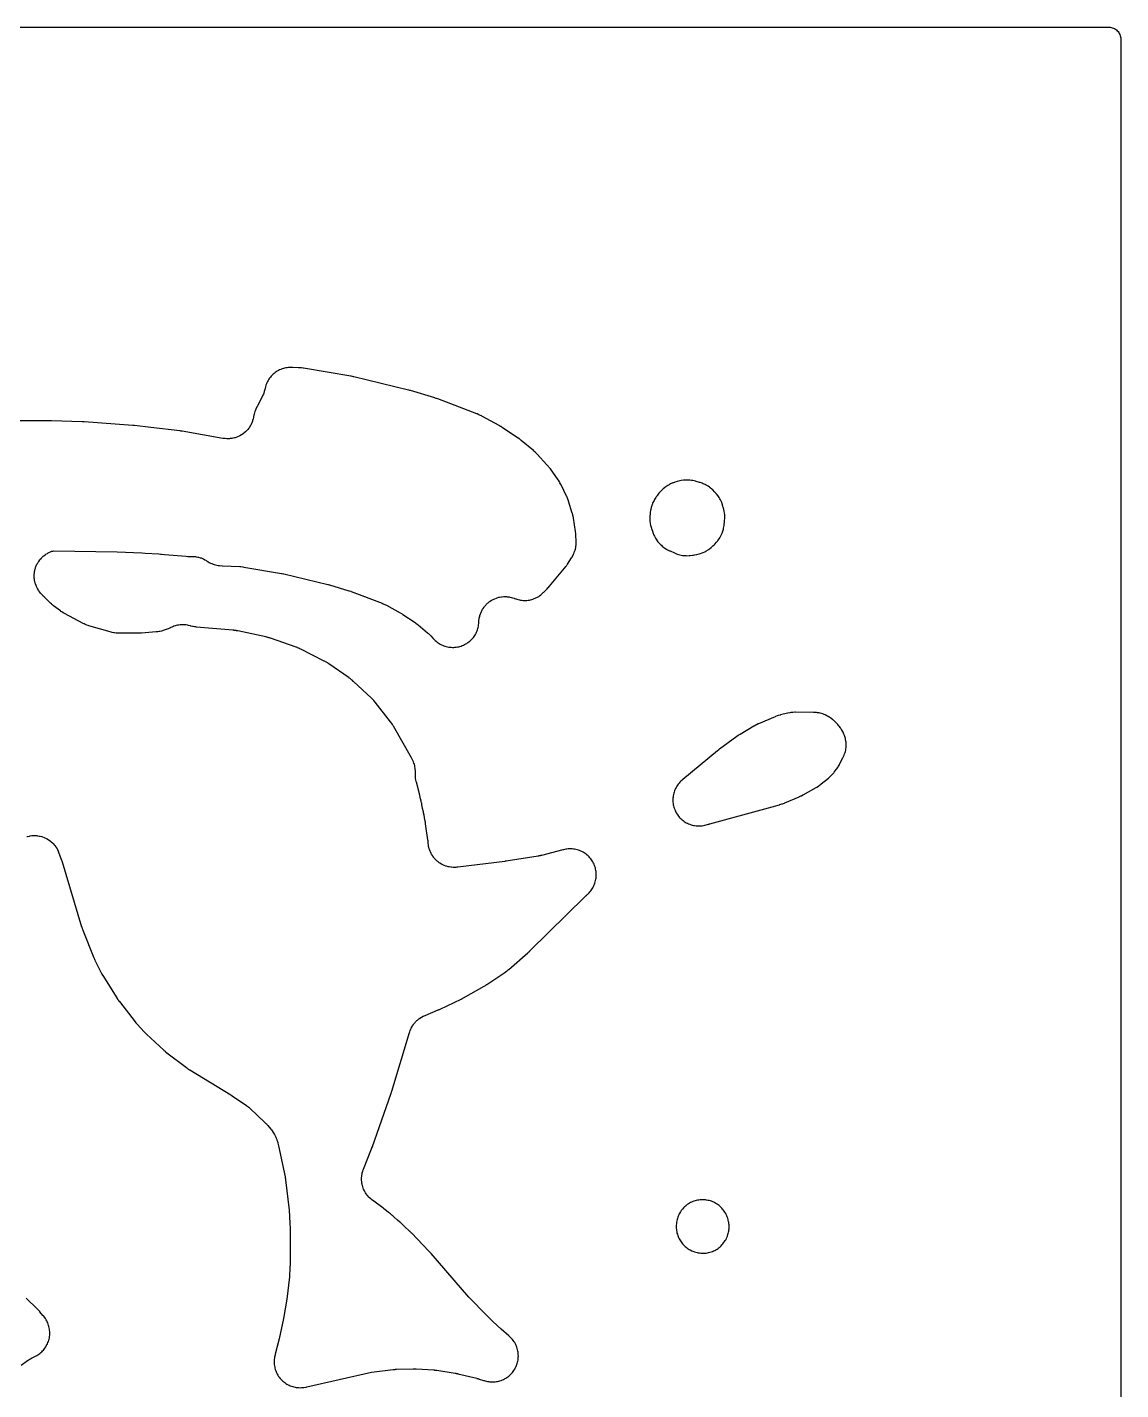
# Model space of a CAD drawing. Header units: millimetres. Extents: x 0 to 300, y 0 to 300.
# Drawn here: x 153 to 300.1, y 116.8 to 300.1 of the extents above; entities that cross this region are included whole.
import ezdxf

# ---------------------------------------------------------------- set-up
doc = ezdxf.new("R2010")
doc.units = ezdxf.units.MM
doc.layers.add('CUT', color=7, linetype='CONTINUOUS')

msp = doc.modelspace()

# ---------------------------------------------------------------- linework, layer by layer
at = {"layer": 'CUT'}
for points in [[(1.4893, 300.15), (298.5107, 300.15), (298.7066, 300.1404), (298.8618, 300.1174), (299.0139, 300.0793), (299.1616, 300.0264), (299.3033, 299.9594), (299.4378, 299.8787), (299.5638, 299.7853), (299.68, 299.68), (299.7853, 299.5638), (299.8787, 299.4378), (299.9594, 299.3033), (300.0264, 299.1616), (300.0793, 299.0139), (300.1174, 298.8618), (300.1404, 298.7066), (300.15, 298.5107), (300.15, 1.4893)], [(153.0004, 191.2226), (153.1026, 191.2515), (153.3289, 191.3038), (153.4335, 191.3227), (153.6638, 191.3529), (153.7697, 191.3616), (154.0019, 191.3693), (154.1082, 191.3677), (154.34, 191.353), (154.4456, 191.3412), (154.6749, 191.3041), (154.7789, 191.2821), (155.0035, 191.223), (155.1049, 191.191), (155.3228, 191.1105), (155.4205, 191.0689), (155.6296, 190.9677), (155.7229, 190.9168), (155.9212, 190.7959), (156.0092, 190.7362), (156.1949, 190.5967), (156.2766, 190.5288), (156.4479, 190.3719), (156.5228, 190.2964), (156.6781, 190.1237), (156.7453, 190.0414), (156.8832, 189.8545), (156.9421, 189.766), (157.0613, 189.5667), (157.1114, 189.4729), (157.2107, 189.263), (157.2738, 189.1111), (157.3158, 189.0028), (157.654, 188.0622), (157.6636, 188.035), (157.6818, 187.9825), (157.6911, 187.9551), (157.6935, 187.9478), (157.7039, 187.9156), (157.7236, 187.8538), (157.7336, 187.8214), (160.3653, 179.0941), (160.3755, 179.0614), (160.4274, 178.9019), (160.4499, 178.8372), (160.5086, 178.6799), (160.5209, 178.6479), (162.0152, 174.8898), (162.0289, 174.8564), (162.0979, 174.6937), (162.1275, 174.6279), (162.2038, 174.4685), (162.2197, 174.4361), (162.9563, 172.981), (162.9726, 172.9496), (163.0544, 172.7965), (163.0891, 172.7348), (163.1776, 172.5855), (163.196, 172.5552), (165.0949, 169.5066), (165.1182, 169.4703), (165.2347, 169.2939), (165.2842, 169.2233), (165.41, 169.0535), (165.4362, 169.0192), (167.5548, 166.3165), (167.5725, 166.2944), (167.6752, 166.168), (167.7157, 166.1202), (167.8034, 166.0205), (167.8234, 165.9982), (168.7723, 164.9598), (168.7945, 164.936), (168.9032, 164.8219), (168.9484, 164.7762), (169.0618, 164.6663), (169.0851, 164.6442), (171.4008, 162.4883), (171.4308, 162.461), (171.5796, 162.3294), (171.6417, 162.2772), (171.797, 162.1532), (171.8289, 162.1283), (174.4606, 160.1345), (174.4935, 160.1103), (174.6562, 159.9934), (174.7237, 159.9475), (174.8921, 159.8391), (174.9268, 159.8174), (180.4136, 156.4818), (180.4368, 156.4675), (180.4811, 156.4399), (180.5041, 156.4253), (180.5104, 156.4213), (180.5371, 156.404), (180.588, 156.3705), (180.6144, 156.3528), (182.5261, 155.0578), (182.607, 155.0005), (182.7198, 154.9171), (182.8741, 154.7928), (182.9796, 154.7003), (183.0528, 154.6335), (185.0231, 152.7585), (185.0719, 152.7107), (185.1642, 152.6176), (185.2117, 152.5684), (185.2249, 152.5544), (185.2709, 152.5038), (185.3578, 152.4057), (185.4024, 152.3539), (185.8065, 151.8704), (185.8863, 151.7696), (185.9953, 151.6239), (186.1381, 151.4101), (186.231, 151.2536), (186.2936, 151.1413), (186.4267, 150.8868), (186.472, 150.7953), (186.5335, 150.6645), (186.6124, 150.4762), (186.6448, 150.3886), (186.7074, 150.1942), (186.7458, 150.0549), (186.7708, 149.9559), (186.8485, 149.6185), (187.7311, 145.4349), (187.738, 145.4008), (187.7493, 145.3435), (187.7586, 145.2929), (187.7631, 145.267), (187.7666, 145.2461), (187.772, 145.2137), (187.7773, 145.1796), (187.7859, 145.1224), (187.7929, 145.0718), (187.7964, 145.0451), (187.799, 145.024), (188.2819, 140.972), (188.3759, 139.1932), (188.4046, 138.4966), (188.4052, 138.4809), (188.4063, 138.4509), (188.4067, 138.4386), (188.4075, 138.4017), (188.4084, 138.3513), (188.4087, 138.3244), (188.4292, 134.7897), (188.4071, 133.7114), (188.3748, 133.1423), (188.3566, 132.8206), (188.3322, 132.3916), (188.3093, 131.9881), (187.9712, 128.9615), (187.535, 126.3858), (186.943, 123.648), (186.3952, 121.5647), (186.3772, 121.4886), (186.3132, 121.1856), (186.2884, 121.0313), (186.268, 120.8475), (186.2584, 120.6916), (186.256, 120.5067), (186.2616, 120.3505), (186.2773, 120.1663), (186.2981, 120.0114), (186.3317, 119.8296), (186.3675, 119.6775), (186.4187, 119.4998), (186.4691, 119.3519), (186.5374, 119.18), (186.602, 119.0378), (186.6867, 118.8734), (186.765, 118.7381), (186.8653, 118.5828), (186.9563, 118.4558), (187.0713, 118.311), (187.1743, 118.1935), (187.3029, 118.0605), (187.4168, 117.9537), (187.5577, 117.8339), (187.6816, 117.7386), (187.8335, 117.6332), (187.966, 117.5505), (188.1275, 117.4603), (188.2675, 117.3909), (188.437, 117.317), (188.5831, 117.2616), (188.759, 117.2045), (188.9098, 117.1636), (189.0904, 117.124), (189.2445, 117.098), (189.4281, 117.0761), (189.584, 117.0653), (189.7689, 117.0615), (189.9251, 117.0659), (190.1095, 117.0801), (190.2644, 117.0997), (190.5694, 117.1535), (190.6459, 117.169), (199.3486, 119.1475), (202.2699, 119.5042), (202.3066, 119.5083), (202.3681, 119.5149), (202.4224, 119.5201), (202.451, 119.5224), (202.4737, 119.5242), (202.5086, 119.5268), (202.5453, 119.5293), (202.6071, 119.5329), (202.6616, 119.5355), (202.6903, 119.5365), (202.713, 119.5372), (204.9832, 119.597), (205.0166, 119.5977), (205.0726, 119.5984), (205.122, 119.5985), (205.148, 119.5983), (205.1665, 119.598), (205.1725, 119.5979), (205.2059, 119.5971), (205.2618, 119.5955), (205.3112, 119.5935), (205.3372, 119.5921), (205.3578, 119.591), (207.7475, 119.4489), (207.7853, 119.4464), (207.8486, 119.4416), (207.9043, 119.4368), (207.9337, 119.4339), (207.9569, 119.4315), (207.9613, 119.431), (207.9987, 119.4266), (208.0617, 119.4188), (208.1171, 119.4112), (208.1463, 119.4069), (208.1694, 119.4034), (210.614, 119.0167), (210.6463, 119.0113), (210.7004, 119.002), (210.748, 118.9933), (210.7731, 118.9885), (210.7929, 118.9845), (210.8046, 118.9822), (210.8285, 118.9772), (210.8818, 118.9657), (210.9288, 118.9551), (210.9535, 118.9492), (210.973, 118.9445), (213.512, 118.3205), (213.55, 118.3108), (213.6228, 118.2916), (213.6607, 118.2813), (213.6726, 118.278), (213.696, 118.2712), (213.7158, 118.2654), (213.7987, 118.2404), (213.8418, 118.227), (214.4268, 118.0385), (214.5018, 118.0163), (214.8009, 117.9358), (214.9536, 117.9026), (215.1361, 117.8722), (215.2913, 117.8541), (215.4758, 117.8416), (215.6321, 117.8387), (215.817, 117.8443), (215.9727, 117.8567), (216.1562, 117.8803), (216.31, 117.9078), (216.4903, 117.9492), (216.6407, 117.9915), (216.8161, 118.0503), (216.9617, 118.1072), (217.1305, 118.1828), (217.2698, 118.2535), (217.4305, 118.3453), (217.5622, 118.4293), (217.7131, 118.5362), (217.8361, 118.6327), (217.9758, 118.7539), (218.0888, 118.8619), (218.2161, 118.9961), (218.3179, 119.1146), (218.4315, 119.2606), (218.5213, 119.3885), (218.6201, 119.5448), (218.697, 119.6809), (218.7801, 119.8461), (218.8434, 119.989), (218.9099, 120.1616), (218.959, 120.31), (219.0084, 120.4883), (219.0427, 120.6407), (219.0745, 120.8229), (219.0937, 120.978), (219.1076, 121.1625), (219.1117, 121.3187), (219.1074, 121.5036), (219.0963, 121.6595), (219.074, 121.8431), (219.0477, 121.9971), (219.0077, 122.1777), (218.9664, 122.3284), (218.9089, 122.5043), (218.8532, 122.6502), (218.7789, 122.8196), (218.7091, 122.9595), (218.6186, 123.1208), (218.5356, 123.2532), (218.4298, 123.4049), (218.3342, 123.5285), (218.2141, 123.6692), (218.107, 123.783), (217.8839, 123.9977), (217.8263, 124.0505), (216.8035, 124.9431), (215.6918, 125.9725), (214.2335, 127.4018), (213.0737, 128.5998), (212.4606, 129.2624), (207.3691, 135.1207), (207.3573, 135.1342), (207.2884, 135.2116), (207.2615, 135.2411), (207.2037, 135.303), (207.1904, 135.317), (207.0247, 135.4901), (204.776, 137.8389), (204.7589, 137.8565), (204.6598, 137.9568), (204.621, 137.9948), (204.5375, 138.0738), (204.5184, 138.0916), (203.7606, 138.7857), (203.5391, 139.0099), (203.513, 139.0357), (203.3839, 139.1604), (203.3301, 139.2101), (203.1955, 139.3289), (203.1677, 139.3528), (202.8426, 139.6265), (202.3633, 140.0655), (202.3311, 140.0942), (202.1719, 140.2323), (202.1055, 140.2869), (201.939, 140.4163), (201.9047, 140.4422), (201.6604, 140.6218), (201.1631, 141.0405), (201.1447, 141.0558), (201.0376, 141.1432), (200.9958, 141.1762), (200.9062, 141.2445), (200.8858, 141.2598), (199.4904, 142.2892), (199.3953, 142.3631), (199.263, 142.4713), (199.0841, 142.6334), (199.0061, 142.7116), (198.8443, 142.8908), (198.7746, 142.9764), (198.6317, 143.171), (198.5709, 143.2632), (198.4483, 143.4712), (198.3971, 143.569), (198.296, 143.7882), (198.2548, 143.8907), (198.1763, 144.119), (198.1457, 144.2251), (198.0904, 144.4601), (198.0706, 144.5687), (198.0393, 144.8081), (198.0305, 144.9181), (198.0234, 145.1595), (198.0257, 145.2698), (198.0429, 145.5107), (198.0563, 145.6203), (198.0975, 145.8581), (198.1219, 145.9658), (198.1868, 146.1983), (198.2411, 146.3604), (198.2822, 146.4739), (199.3604, 149.2278), (199.3648, 149.2392), (199.3838, 149.2888), (199.3918, 149.3101), (199.4195, 149.3858), (199.4256, 149.4026), (202.0094, 156.7044), (202.0094, 156.7046), (202.0133, 156.7154), (202.0191, 156.7323), (202.0523, 156.8295), (202.0646, 156.867), (202.0897, 156.9468), (202.0953, 156.965), (204.4718, 164.8619), (204.5087, 164.9743), (204.5648, 165.132), (204.6549, 165.3507), (204.701, 165.4486), (204.8122, 165.6573), (204.8677, 165.7502), (204.999, 165.947), (205.0633, 166.0339), (205.2133, 166.2168), (205.286, 166.297), (205.4532, 166.4643), (205.5334, 166.5369), (205.7163, 166.6869), (205.8032, 166.7513), (206, 166.8825), (206.0929, 166.9381), (206.3016, 167.0493), (206.4531, 167.1206), (206.5613, 167.1684), (208.3346, 167.8993), (208.3535, 167.9072), (208.4616, 167.9534), (208.503, 167.9718), (208.59, 168.0119), (208.6097, 168.0212), (211.4091, 169.3585), (211.4327, 169.37), (211.5677, 169.4372), (211.6192, 169.464), (211.7271, 169.5227), (211.7515, 169.5363), (214.507, 171.0988), (214.5321, 171.1133), (214.6755, 171.1981), (214.7301, 171.2318), (214.844, 171.3056), (214.8698, 171.3226), (217.284, 172.9508), (217.3237, 172.9785), (217.5157, 173.1166), (217.5923, 173.1753), (217.7757, 173.3248), (217.8126, 173.3559), (220.3988, 175.5976), (220.4166, 175.6132), (220.5184, 175.7042), (220.557, 175.7398), (220.6374, 175.8165), (220.6556, 175.8341), (228.1004, 183.1647), (228.119, 183.1828), (228.1549, 183.2174), (228.1737, 183.2353), (228.1803, 183.2416), (228.2019, 183.2617), (228.2435, 183.3), (228.2654, 183.3198), (228.3472, 183.3932), (228.4045, 183.4473), (228.6265, 183.6672), (228.7329, 183.7835), (228.8518, 183.9273), (228.9463, 184.0535), (229.0505, 184.2082), (229.1321, 184.3431), (229.2206, 184.5073), (229.2884, 184.6496), (229.3604, 184.8217), (229.4139, 184.97), (229.4686, 185.1484), (229.5073, 185.3012), (229.5441, 185.4841), (229.5676, 185.6399), (229.5862, 185.8256), (229.5942, 185.983), (229.5945, 186.1695), (229.587, 186.327), (229.569, 186.5127), (229.546, 186.6686), (229.5098, 186.8516), (229.4716, 187.0046), (229.4175, 187.1831), (229.3644, 187.3315), (229.2931, 187.5039), (229.2256, 187.6464), (229.1377, 187.8109), (229.0566, 187.9461), (228.9528, 188.1011), (228.8588, 188.2277), (228.7403, 188.3718), (228.6343, 188.4884), (228.5022, 188.6201), (228.3852, 188.7258), (228.2408, 188.8439), (228.114, 188.9376), (227.9586, 189.0409), (227.8233, 189.1216), (227.6585, 189.2091), (227.5158, 189.2761), (227.3432, 189.347), (227.1947, 189.3996), (227.0159, 189.4532), (226.8629, 189.491), (226.6798, 189.5267), (226.5238, 189.5492), (226.3381, 189.5667), (226.1806, 189.5738), (225.994, 189.573), (225.8366, 189.5645), (225.651, 189.5453), (225.4953, 189.5214), (225.1892, 189.4589), (225.1124, 189.4412), (222.2163, 188.6991), (222.1819, 188.6906), (222.1242, 188.6767), (222.0731, 188.665), (222.0461, 188.6591), (222.0247, 188.6546), (221.9918, 188.6477), (221.9571, 188.6408), (221.8987, 188.6295), (221.8471, 188.6202), (221.8199, 188.6156), (221.7983, 188.612), (217.4533, 187.9135), (217.4373, 187.911), (217.4067, 187.9063), (217.3941, 187.9044), (217.3545, 187.8988), (217.3016, 187.8916), (217.2734, 187.888), (210.96, 187.1129), (210.8457, 187.1016), (210.6836, 187.0896), (210.4539, 187.0835), (210.3489, 187.0858), (210.1197, 187.1017), (210.0154, 187.114), (209.7888, 187.1517), (209.6861, 187.174), (209.4642, 187.2332), (209.3641, 187.2651), (209.1488, 187.3453), (209.0523, 187.3867), (208.8457, 187.4871), (208.7535, 187.5375), (208.5574, 187.6572), (208.4705, 187.7162), (208.2868, 187.8541), (208.2059, 187.9211), (208.0362, 188.0759), (207.962, 188.1504), (207.808, 188.3207), (207.7413, 188.4019), (207.6042, 188.5862), (207.5456, 188.6734), (207.4267, 188.87), (207.3767, 188.9624), (207.2772, 189.1694), (207.2363, 189.2662), (207.157, 189.4818), (207.1255, 189.582), (207.0672, 189.8042), (207.0455, 189.907), (207.0087, 190.1337), (206.9904, 190.2953), (206.9802, 190.4097), (206.9801, 190.4101), (206.9781, 190.4372), (206.9653, 190.5935), (206.9592, 190.6535), (206.944, 190.7803), (206.9402, 190.8091), (206.6426, 192.9543), (206.6389, 192.9793), (206.6168, 193.1217), (206.6074, 193.1764), (206.5854, 193.2918), (206.5802, 193.3181), (206.4853, 193.7742), (206.4211, 194.1556), (206.4163, 194.1831), (206.3871, 194.3398), (206.3747, 194.4), (206.346, 194.5268), (206.3392, 194.5556), (206.2324, 194.9899), (206.215, 195.0734), (206.1469, 195.4911), (206.1406, 195.5274), (206.1074, 195.7049), (206.0922, 195.777), (206.0509, 195.9528), (206.0421, 195.9885), (205.9541, 196.3277), (205.819, 196.9774), (205.8139, 197.001), (205.7836, 197.1361), (205.7711, 197.188), (205.7428, 197.2973), (205.7362, 197.322), (205.3986, 198.5445), (205.3689, 198.6639), (205.3311, 198.8344), (205.2901, 199.0777), (205.2771, 199.1898), (205.2614, 199.436), (205.2592, 199.6106), (205.2608, 199.734), (205.2684, 199.9272), (205.2665, 200.0892), (205.2545, 200.2804), (205.2363, 200.4413), (205.2051, 200.6304), (205.1707, 200.7886), (205.1205, 200.9736), (205.0703, 201.1275), (205.0017, 201.3065), (204.9362, 201.4545), (204.7916, 201.741), (204.7533, 201.8124), (202.3241, 206.0759), (202.2933, 206.1277), (202.1654, 206.3337), (202.0993, 206.4318), (201.9467, 206.6413), (201.9467, 206.6414), (201.9089, 206.6911), (199.8491, 209.2988), (199.8109, 209.3453), (199.6536, 209.5297), (199.5737, 209.6167), (199.3916, 209.8007), (199.3468, 209.8442), (196.9284, 212.105), (196.9087, 212.123), (196.7949, 212.2259), (196.7503, 212.2647), (196.6571, 212.343), (196.6127, 212.3789), (196.516, 212.4543), (196.4703, 212.4887), (196.3683, 212.5626), (196.3451, 212.579), (193.6362, 214.4679), (193.6146, 214.4827), (193.4899, 214.5667), (193.4413, 214.5981), (193.34, 214.6611), (193.2919, 214.6899), (193.1876, 214.7497), (193.1386, 214.7768), (193.0294, 214.8345), (193.0046, 214.8473), (189.8712, 216.4345), (189.849, 216.4455), (189.7215, 216.5077), (189.6719, 216.5308), (189.5691, 216.5766), (189.5204, 216.5973), (189.4152, 216.6401), (189.3659, 216.6592), (189.2566, 216.6995), (189.2318, 216.7084), (185.7654, 217.9215), (185.743, 217.9292), (185.6144, 217.9721), (185.5645, 217.9878), (185.4614, 218.0185), (185.4127, 218.0321), (185.3078, 218.0598), (185.2588, 218.0719), (185.1503, 218.0968), (185.1257, 218.1023), (181.3585, 218.9065), (181.3359, 218.9112), (181.2059, 218.937), (181.1557, 218.9461), (181.052, 218.9633), (181.0032, 218.9706), (180.8981, 218.9847), (180.8491, 218.9905), (180.7408, 219.0016), (180.7163, 219.0039), (175.8042, 219.4319), (175.7042, 219.4427), (175.5629, 219.461), (175.3646, 219.4952), (175.2746, 219.5146), (175.0667, 219.5687), (175.0069, 219.5853), (174.7322, 219.6537), (174.5842, 219.6833), (174.4075, 219.7099), (174.2574, 219.7254), (174.0791, 219.7353), (173.9282, 219.7366), (173.7497, 219.7296), (173.5993, 219.7166), (173.4223, 219.6929), (173.2738, 219.6658), (173.0998, 219.6255), (172.9545, 219.5846), (172.7851, 219.5281), (172.6443, 219.4736), (172.3704, 219.3525), (172.2496, 219.304), (172.2289, 219.2956), (172.0102, 219.2042), (171.8582, 219.1467), (171.3158, 218.9622), (171.2216, 218.9323), (171.0875, 218.8928), (170.896, 218.8448), (170.8075, 218.8264), (170.6126, 218.7943), (170.4738, 218.7773), (170.3756, 218.7673), (168.3957, 218.6067), (168.3617, 218.6042), (168.3048, 218.6004), (168.2546, 218.5975), (168.2281, 218.5963), (168.2071, 218.5954), (168.1748, 218.5943), (168.1408, 218.5932), (168.0838, 218.5919), (168.0334, 218.5913), (168.0069, 218.5913), (167.9859, 218.5913), (165.2854, 218.6099), (165.1748, 218.6132), (165.0184, 218.6215), (164.7984, 218.6434), (164.6982, 218.658), (164.4811, 218.7001), (164.3289, 218.7369), (164.222, 218.7654), (161.3481, 219.6026), (161.2334, 219.6392), (161.0724, 219.695), (160.8492, 219.7851), (160.6947, 219.8567), (160.5868, 219.9101), (158.0743, 221.2314), (157.9877, 221.2793), (157.8665, 221.3496), (157.6995, 221.4558), (157.5845, 221.5358), (157.5045, 221.594), (156.5994, 222.2808), (156.5399, 222.3275), (156.4272, 222.4188), (156.3691, 222.4673), (156.353, 222.4812), (156.2965, 222.5316), (156.1898, 222.6298), (156.1349, 222.6819), (155.3985, 223.4035), (155.3472, 223.4553), (155.2504, 223.5561), (155.2008, 223.6095), (155.1899, 223.6214), (155.1848, 223.6271), (154.9296, 223.9068), (154.8506, 223.998), (154.7462, 224.1246), (154.6062, 224.3125), (154.5464, 224.4015), (154.4254, 224.6022), (154.3745, 224.6966), (154.2737, 224.9081), (154.2323, 225.007), (154.1525, 225.2273), (154.121, 225.3298), (154.0631, 225.5569), (154.0417, 225.6619), (154.0063, 225.8936), (153.9953, 226.0002), (153.9826, 226.2342), (153.982, 226.3414), (153.9922, 226.5755), (154.0021, 226.6823), (154.035, 226.9143), (154.0553, 227.0196), (154.1107, 227.2472), (154.1412, 227.35), (154.2186, 227.5712), (154.2589, 227.6706), (154.3575, 227.8832), (154.4073, 227.9781), (154.5262, 228.18), (154.585, 228.2697), (154.723, 228.459), (154.7903, 228.5425), (154.9461, 228.7175), (155.0212, 228.794), (155.1934, 228.953), (155.2756, 229.0218), (155.4624, 229.1633), (155.5509, 229.2237), (155.7507, 229.3463), (155.8447, 229.3978), (156.0555, 229.5003), (156.154, 229.5424), (156.3738, 229.6238), (156.476, 229.6561), (156.5961, 229.6877), (165.1338, 229.5335), (168.461, 229.4138), (168.8892, 229.3928), (170.7396, 229.2637), (170.9845, 229.2466), (171.123, 229.2369), (171.5122, 229.2098), (174.444, 228.9633), (174.6702, 228.9396), (174.8126, 228.931), (174.9553, 228.9352), (174.9711, 228.9363), (175.105, 228.9425), (175.3362, 228.942), (175.4419, 228.9367), (175.672, 228.9139), (175.7767, 228.8985), (176.0036, 228.8537), (176.1063, 228.8282), (176.3278, 228.7618), (176.4276, 228.7265), (176.6417, 228.6391), (176.7376, 228.5944), (176.9423, 228.4867), (177.0619, 228.4162), (177.169, 228.3493), (177.2527, 228.2938), (177.2907, 228.2694), (177.3345, 228.2422), (177.3876, 228.2073), (177.5314, 228.1233), (177.7065, 228.0329), (177.8583, 227.9644), (178.0418, 227.8927), (178.1998, 227.8403), (178.3898, 227.788), (178.5524, 227.7523), (178.7468, 227.7201), (178.9122, 227.7015), (179.259, 227.6807), (179.2724, 227.6796), (179.323, 227.6765), (181.6334, 227.5704), (181.7785, 227.5593), (182.0554, 227.5297), (182.1995, 227.5098), (187.26, 226.6558), (187.3433, 226.6403), (187.5022, 226.6077), (187.5849, 226.5892), (193.4686, 225.1633), (193.5292, 225.1478), (193.6449, 225.1165), (193.705, 225.0994), (196.308, 224.323), (196.3933, 224.2958), (196.5558, 224.2407), (196.6401, 224.2103), (200.7974, 222.624), (200.9462, 222.5614), (201.2269, 222.432), (201.3712, 222.3596), (203.2188, 221.3524), (203.3116, 221.2991), (203.4871, 221.1931), (203.5775, 221.1357), (205.2111, 220.0459), (205.3191, 219.9695), (205.5217, 219.8176), (205.6253, 219.7353), (206.9066, 218.6594), (207.017, 218.5608), (207.2225, 218.3654), (207.3266, 218.2601), (207.6647, 217.8963), (207.719, 217.8407), (207.9395, 217.6254), (208.056, 217.5223), (208.1996, 217.4071), (208.3254, 217.3158), (208.4795, 217.2151), (208.6136, 217.1365), (208.7767, 217.0512), (208.9179, 216.986), (209.0885, 216.917), (209.2353, 216.8657), (209.4118, 216.8136), (209.5629, 216.7768), (209.7437, 216.7421), (209.8976, 216.7202), (210.0809, 216.7031), (210.2362, 216.6963), (210.4203, 216.6971), (210.5755, 216.7053), (210.7586, 216.724), (210.9124, 216.7473), (211.0928, 216.7837), (211.2435, 216.8218), (211.4196, 216.8755), (211.5659, 216.928), (211.7359, 216.9986), (211.8765, 217.0651), (212.0388, 217.1518), (212.1723, 217.2316), (212.3254, 217.3337), (212.4505, 217.4261), (212.593, 217.5425), (212.7085, 217.6466), (212.8391, 217.7763), (212.9439, 217.8912), (213.0613, 218.033), (213.1545, 218.1574), (213.2575, 218.3099), (213.3382, 218.4429), (213.4259, 218.6046), (213.4933, 218.7448), (213.565, 218.9143), (213.6184, 219.0603), (213.6733, 219.236), (213.7123, 219.3865), (213.7498, 219.5667), (213.7741, 219.7203), (213.794, 219.9033), (213.8005, 219.9807), (213.8021, 220.0091), (213.804, 220.0471), (213.8069, 220.1301), (213.8171, 220.2982), (213.8432, 220.5347), (213.8605, 220.6421), (213.9099, 220.8748), (213.9378, 220.98), (214.01, 221.2067), (214.0481, 221.3086), (214.1425, 221.527), (214.1905, 221.6247), (214.306, 221.8327), (214.3634, 221.9251), (214.4989, 222.1206), (214.5653, 222.2069), (214.7195, 222.388), (214.794, 222.4673), (214.9654, 222.6323), (215.0474, 222.7038), (215.2343, 222.851), (215.323, 222.914), (215.5236, 223.042), (215.6181, 223.0959), (215.8303, 223.2034), (215.9297, 223.2477), (216.1515, 223.3337), (216.2548, 223.3679), (216.4841, 223.4315), (216.5903, 223.4553), (216.8247, 223.4959), (216.9327, 223.5091), (217.17, 223.5263), (217.2788, 223.5287), (217.5166, 223.5223), (217.6251, 223.5139), (217.8611, 223.484), (217.9682, 223.4649), (218.2001, 223.4118), (218.3048, 223.3822), (218.5303, 223.3063), (218.5816, 223.2862), (218.6525, 223.2603), (218.653, 223.2601), (218.6545, 223.2596), (218.7557, 223.2252), (218.7558, 223.2252), (218.9293, 223.1664), (219.0781, 223.1238), (219.2564, 223.082), (219.4086, 223.054), (219.5902, 223.0296), (219.7444, 223.0164), (219.9275, 223.0097), (220.0822, 223.0115), (220.2651, 223.0225), (220.4189, 223.0392), (220.5999, 223.0678), (220.7514, 223.0994), (220.9287, 223.1453), (221.0765, 223.1913), (221.2485, 223.2542), (221.3912, 223.3143), (221.5564, 223.3935), (221.6925, 223.467), (221.8493, 223.5618), (221.9777, 223.6482), (222.1246, 223.7577), (222.244, 223.856), (222.471, 224.0622), (222.527, 224.1156), (222.9523, 224.5411), (222.9778, 224.5672), (223.1013, 224.6966), (223.1505, 224.7504), (223.2679, 224.8853), (223.2916, 224.913), (225.337, 227.3715), (225.3671, 227.4089), (225.5121, 227.5941), (225.5689, 227.6714), (225.7025, 227.865), (225.7291, 227.9049), (226.2646, 228.7331), (226.308, 228.8042), (226.4725, 229.0901), (226.5478, 229.2386), (226.6278, 229.4185), (226.6873, 229.574), (226.7481, 229.7613), (226.7911, 229.922), (226.8321, 230.1147), (226.8583, 230.279), (226.879, 230.4749), (226.8879, 230.641), (226.8885, 230.9708), (226.8864, 231.054), (226.8518, 231.7397), (226.8492, 231.7806), (226.834, 231.9809), (226.8257, 232.0624), (226.8002, 232.2617), (226.7944, 232.3023), (226.5212, 234.0757), (226.5111, 234.1341), (226.4667, 234.365), (226.44, 234.4805), (226.3787, 234.7074), (226.3621, 234.7643), (225.8629, 236.372), (225.8439, 236.4293), (225.7645, 236.6547), (225.7202, 236.7669), (225.624, 236.9857), (225.5987, 237.0404), (224.8608, 238.5608), (224.8307, 238.6197), (224.7067, 238.8506), (224.6393, 238.9643), (224.4966, 239.1841), (224.4595, 239.2388), (223.4205, 240.7032), (223.3894, 240.7456), (223.2336, 240.9505), (223.1674, 241.032), (222.9985, 241.2262), (222.9634, 241.2653), (221.6297, 242.7016), (221.5955, 242.7373), (221.4249, 242.9099), (221.3532, 242.9782), (221.1724, 243.1399), (221.135, 243.1723), (219.5023, 244.5437), (219.4683, 244.5715), (219.2996, 244.7055), (219.2293, 244.7583), (219.0535, 244.8828), (219.0173, 244.9077), (216.9575, 246.2832), (216.9275, 246.3028), (216.7793, 246.397), (216.718, 246.4341), (216.5658, 246.5216), (216.5345, 246.5391), (214.182, 247.822), (214.1343, 247.847), (213.8983, 247.9656), (213.8004, 248.0107), (213.557, 248.1131), (213.507, 248.1331), (208.2879, 250.1248), (208.2618, 250.1345), (208.111, 250.1891), (208.0526, 250.2089), (207.9281, 250.2486), (207.8997, 250.2574), (204.5927, 251.2441), (204.5806, 251.2477), (204.5426, 251.2587), (204.5022, 251.2699), (204.3781, 251.3023), (204.35, 251.3094), (196.9716, 253.098), (196.9459, 253.104), (196.7981, 253.1372), (196.741, 253.149), (196.6197, 253.1717), (196.592, 253.1766), (190.2226, 254.2522), (190.1746, 254.2596), (189.9393, 254.292), (189.8429, 254.3023), (189.6059, 254.3205), (189.5575, 254.3234), (188.7697, 254.3597), (188.6885, 254.3614), (188.3669, 254.3599), (188.2048, 254.3509), (188.0139, 254.3306), (187.8536, 254.3052), (187.6657, 254.2656), (187.5088, 254.2241), (187.3259, 254.1657), (187.174, 254.1086), (186.9979, 254.0319), (186.8526, 253.9597), (186.6852, 253.8656), (186.5479, 253.779), (186.3909, 253.6685), (186.2631, 253.5684), (186.1181, 253.4425), (186.0011, 253.3301), (185.8696, 253.1901), (185.7646, 253.0664), (185.648, 252.9139), (185.5561, 252.7801), (185.4555, 252.6166), (185.3776, 252.4742), (185.294, 252.3013), (185.231, 252.1518), (185.1654, 251.9713), (185.1178, 251.8162), (185.0326, 251.4784), (185.023, 251.4382), (185.0101, 251.3806), (184.9772, 251.2568), (184.9358, 251.1162), (184.8654, 250.9117), (184.813, 250.7792), (184.7564, 250.6477), (184.7455, 250.6243), (184.7231, 250.5777), (184.7111, 250.5533), (184.7015, 250.534), (184.0548, 249.2507), (184.0358, 249.2139), (184.0033, 249.152), (183.9698, 249.0902), (183.97, 249.0901), (183.9478, 249.0485), (183.7982, 248.7541), (183.7329, 248.6077), (183.6643, 248.4309), (183.6139, 248.2787), (183.5634, 248.0959), (183.5285, 247.9395), (183.5285, 247.9391), (183.4931, 247.7324), (183.4704, 247.6168), (183.4342, 247.4539), (183.3718, 247.2266), (183.3382, 247.1242), (183.2539, 246.9041), (183.2104, 246.8054), (183.1049, 246.5947), (183.0519, 246.5008), (182.9263, 246.3014), (182.8643, 246.2131), (182.7197, 246.0271), (182.6494, 245.9453), (182.4872, 245.7743), (182.4093, 245.6998), (182.2311, 245.5456), (182.1462, 245.4791), (181.9537, 245.3431), (181.8627, 245.2852), (181.6579, 245.1688), (181.5616, 245.1201), (181.3463, 245.0243), (181.2458, 244.9854), (181.0221, 244.9111), (180.9182, 244.8822), (180.6883, 244.8303), (180.5821, 244.8117), (180.3482, 244.7826), (180.2407, 244.7745), (180.0051, 244.7685), (179.8973, 244.771), (179.6623, 244.7881), (179.4967, 244.8084), (179.38, 244.8256), (173.8915, 245.7726), (173.8716, 245.7759), (173.7568, 245.7942), (173.7125, 245.8007), (173.7117, 245.8008), (173.6958, 245.8031), (173.6019, 245.8154), (173.5804, 245.818), (169.692, 246.2738), (167.4802, 246.5332), (167.465, 246.5349), (167.3992, 246.542), (167.371, 246.5448), (167.3682, 246.5451), (167.3582, 246.5461), (167.2987, 246.5514), (167.2581, 246.555), (167.2358, 246.5569), (160.6864, 247.0524), (160.6703, 247.0535), (160.6006, 247.0581), (160.5707, 247.0598), (160.5478, 247.0608), (160.4648, 247.0647), (160.4412, 247.0656), (156.306, 247.1983), (156.2875, 247.1988), (156.1814, 247.2009), (156.1779, 247.201), (156.1715, 247.2011), (156.1306, 247.2014), (156.0442, 247.201), (156.0245, 247.2008), (153.9747, 247.1651), (151.6789, 247.2008)], [(152.2117, 120.0766), (153.0861, 120.7041), (153.1722, 120.7631), (153.2958, 120.8439), (153.4752, 120.9504), (153.6054, 121.0201), (153.6984, 121.0674), (153.992, 121.2087), (154.0606, 121.2438), (154.3292, 121.3894), (154.461, 121.4693), (154.6122, 121.5712), (154.7357, 121.6634), (154.8765, 121.7795), (154.9905, 121.8831), (155.1195, 122.0121), (155.223, 122.1263), (155.339, 122.2671), (155.431, 122.3907), (155.5329, 122.542), (155.6127, 122.6739), (155.6995, 122.8343), (155.7662, 122.9732), (155.8372, 123.1413), (155.8902, 123.286), (155.9447, 123.4601), (155.9836, 123.6092), (156.021, 123.7877), (156.0454, 123.9399), (156.0655, 124.1212), (156.0751, 124.275), (156.0777, 124.4574), (156.0725, 124.6114), (156.0575, 124.7932), (156.0375, 124.946), (156.0051, 125.1256), (155.9704, 125.2757), (155.9209, 125.4513), (155.872, 125.5974), (155.8058, 125.7674), (155.7431, 125.9082), (155.6609, 126.071), (155.5849, 126.2051), (155.4874, 126.3592), (155.3988, 126.4854), (155.2115, 126.7266), (155.1628, 126.7863), (154.7459, 127.2729), (154.7223, 127.2998), (154.6051, 127.4306), (154.5561, 127.4828), (154.4332, 127.6082), (154.4078, 127.6335), (152.909, 129.0951)]]:
    msp.add_lwpolyline(points, dxfattribs=at)
for points in [[(240.1166, 229.401), (240.1921, 229.369), (240.4943, 229.2496), (240.6497, 229.1973), (240.8365, 229.1449), (240.9964, 229.1088), (241.1876, 229.0757), (241.3503, 229.0562), (241.6393, 229.0363), (241.799, 229.0333), (242.0701, 229.0418), (242.2251, 229.0543), (242.5226, 229.0927), (242.679, 229.112), (242.8135, 229.1344), (243.0781, 229.1901), (243.114, 229.1985), (243.1201, 229.1998), (243.4547, 229.2786), (243.6211, 229.3275), (243.8307, 229.4016), (243.9912, 229.4684), (244.193, 229.5655), (244.3455, 229.6494), (244.6382, 229.8318), (244.7108, 229.8799), (244.7647, 229.9177), (244.8227, 229.9604), (245.0489, 230.1348), (245.1589, 230.2278), (245.2356, 230.2988), (245.2905, 230.3441), (245.4398, 230.4814), (245.5596, 230.604), (245.7836, 230.8594), (245.8384, 230.9253), (245.8906, 230.9918), (245.9391, 231.0568), (246.1247, 231.319), (246.2115, 231.456), (246.3436, 231.6896), (246.4053, 231.8104), (246.484, 231.9823), (246.526, 232.083), (246.575, 232.2125), (246.6175, 232.3412), (246.6893, 232.5942), (246.7268, 232.7587), (246.7823, 233.08), (246.7944, 233.1623), (246.7946, 233.1639), (246.8038, 233.2269), (246.8407, 233.5278), (246.8476, 233.5952), (246.8503, 233.6299), (246.8576, 233.6902), (246.8645, 233.7621), (246.8857, 234.0479), (246.8899, 234.1924), (246.8867, 234.3846), (246.8762, 234.5433), (246.8456, 234.8068), (246.8162, 234.9778), (246.7397, 235.3129), (246.7182, 235.3969), (246.7027, 235.4508), (246.6842, 235.5308), (246.6347, 235.7057), (246.5896, 235.8399), (246.5828, 235.8615), (246.4685, 236.1912), (246.4018, 236.3542), (246.3123, 236.5423), (246.2281, 236.697), (246.1185, 236.8741), (246.0178, 237.0186), (245.8028, 237.2933), (245.7467, 237.3611), (245.6891, 237.4269), (245.5531, 237.5822), (245.4958, 237.6443), (245.2624, 237.8841), (245.1384, 237.9988), (244.9279, 238.1737), (244.8079, 238.2643), (244.6566, 238.3676), (244.5448, 238.4374), (244.3642, 238.5402), (244.2357, 238.6057), (243.9938, 238.7157), (243.8481, 238.7736), (243.5541, 238.8739), (243.4794, 238.8974), (243.0192, 239.0296), (242.9326, 239.0519), (242.587, 239.1306), (242.4106, 239.1605), (242.2004, 239.1842), (242.1776, 239.1854), (242.1345, 239.19), (241.9602, 239.1991), (241.6143, 239.1981), (241.527, 239.1955), (241.4257, 239.1896), (241.3429, 239.1827), (241.0156, 239.1468), (240.8516, 239.1201), (240.6595, 239.0785), (240.4992, 239.035), (240.1864, 238.9323), (240.1082, 238.9044), (239.9752, 238.853), (239.8975, 238.8205), (239.5928, 238.6838), (239.4428, 238.6068), (239.4094, 238.5874), (239.3846, 238.5744), (239.2191, 238.4768), (239.0836, 238.3873), (238.8245, 238.1966), (238.7604, 238.1468), (238.5996, 238.0154), (238.5436, 237.9675), (238.3262, 237.7724), (238.2212, 237.669), (238.1026, 237.5411), (238.0075, 237.4285), (237.8296, 237.197), (237.786, 237.1376), (237.7703, 237.115), (237.7667, 237.1101), (237.7288, 237.0555), (237.6658, 236.9652), (237.6605, 236.9573), (237.6468, 236.9376), (237.6041, 236.8729), (237.4412, 236.6123), (237.3654, 236.477), (237.2836, 236.3127), (237.2214, 236.1707), (237.1117, 235.8836), (237.0858, 235.8106), (237.0251, 235.6251), (237.0023, 235.5492), (236.9195, 235.2464), (236.8853, 235.0917), (236.8539, 234.9069), (236.8506, 234.8791), (236.8447, 234.8429), (236.8264, 234.6795), (236.8069, 234.3542), (236.8041, 234.272), (236.8032, 234.1706), (236.8045, 234.092), (236.8052, 234.0741), (236.8053, 234.0294), (236.812, 233.7528), (236.8215, 233.6135), (236.8399, 233.4492), (236.8614, 233.3114), (236.8941, 233.1493), (236.9276, 233.0139), (237.0056, 232.7485), (237.0267, 232.682), (237.1863, 232.2157), (237.2174, 232.1324), (237.3497, 231.806), (237.4256, 231.6451), (237.5573, 231.4019), (237.648, 231.2542), (237.7931, 231.0443), (237.8964, 230.9105), (238.0267, 230.759), (238.1435, 230.637), (238.228, 230.5575), (238.2352, 230.5499), (238.3657, 230.4261), (238.4807, 230.327), (238.7021, 230.1536), (238.8259, 230.0658), (239.0622, 229.9146), (239.1935, 229.839), (239.4605, 229.7018), (239.5287, 229.6688)], [(239.9441, 196.7322), (239.918, 196.5475), (239.9037, 196.3905), (239.8959, 196.2042), (239.8971, 196.0466), (239.9077, 195.8604), (239.9244, 195.7037), (239.9532, 195.5194), (239.9852, 195.3651), (240.0321, 195.1845), (240.0791, 195.0341), (240.1435, 194.8591), (240.2051, 194.714), (240.2864, 194.5461), (240.362, 194.4079), (240.4594, 194.2488), (240.5482, 194.1186), (240.6608, 193.9699), (240.762, 193.8491), (240.8887, 193.7122), (241.0013, 193.6019), (241.1408, 193.4781), (241.2637, 193.3795), (241.4147, 193.27), (241.5467, 193.1839), (241.7078, 193.0898), (241.8476, 193.0171), (242.0171, 192.9394), (242.1634, 192.8808), (242.3398, 192.82), (242.4911, 192.7761), (242.6726, 192.7331), (242.8276, 192.7043), (243.0124, 192.6793), (243.1694, 192.6658), (243.3558, 192.6591), (243.5134, 192.6612), (243.6996, 192.6729), (243.8562, 192.6905), (244.0403, 192.7204), (244.1944, 192.7533), (244.4962, 192.8334), (244.5718, 192.8555), (244.6769, 192.889), (244.6937, 192.8944), (244.7261, 192.9044), (244.7394, 192.9085), (244.7814, 192.921), (244.8375, 192.9372), (244.8675, 192.9457), (254.2557, 195.5247), (254.3066, 195.5396), (254.5551, 195.6169), (254.6555, 195.6517), (254.8988, 195.7455), (254.9481, 195.7654), (256.8844, 196.5862), (256.9255, 196.6043), (257.1258, 196.696), (257.2064, 196.7356), (257.4013, 196.8383), (257.4407, 196.8598), (259.1917, 197.8468), (259.2507, 197.8818), (259.4816, 198.0253), (259.5949, 198.1026), (259.8126, 198.2653), (259.8667, 198.3076), (260.8255, 199.0904), (260.8964, 199.1519), (261.1699, 199.4033), (261.3003, 199.5382), (261.5425, 199.8198), (261.6015, 199.8927), (261.8829, 200.2617), (261.9242, 200.3183), (262.0828, 200.5465), (262.1578, 200.665), (262.2959, 200.9061), (262.3293, 200.9677), (262.779, 201.8395), (262.8143, 201.9123), (262.9465, 202.2039), (263.0057, 202.3543), (263.0667, 202.5355), (263.1105, 202.691), (263.1529, 202.8774), (263.1807, 203.0366), (263.2041, 203.2263), (263.2157, 203.3875), (263.2199, 203.5786), (263.2152, 203.7401), (263.2, 203.9307), (263.1791, 204.0909), (263.1448, 204.279), (263.1078, 204.4363), (263.0318, 204.6994), (262.9847, 204.838), (262.9107, 205.0271), (262.858, 205.1472), (262.7897, 205.2868), (262.7273, 205.4021), (262.5942, 205.6256), (262.5595, 205.6813), (262.4855, 205.7948), (262.4457, 205.853), (262.2826, 206.0804), (262.1954, 206.1913), (262.0864, 206.3181), (261.9898, 206.4209), (261.7894, 206.616), (261.7378, 206.6641), (261.4923, 206.883), (261.4263, 206.9388), (261.1586, 207.1527), (261.0179, 207.2532), (260.7731, 207.4087), (260.6274, 207.4909), (260.3908, 207.6085), (260.2426, 207.6731), (260.0636, 207.7405), (259.9096, 207.7898), (259.7247, 207.8389), (259.5665, 207.8724), (259.3776, 207.9025), (259.2168, 207.9199), (258.897, 207.9381), (258.8162, 207.9407), (256.386, 207.9566), (256.3192, 207.9556), (256.0544, 207.9463), (255.9212, 207.936), (255.764, 207.9173), (255.6322, 207.8959), (255.3727, 207.8427), (255.3075, 207.8279), (254.3818, 207.5974), (254.3198, 207.5806), (254.075, 207.5091), (253.9531, 207.4681), (253.7149, 207.3772), (253.6553, 207.353), (251.4367, 206.4023), (251.3893, 206.3811), (251.1587, 206.2733), (251.0661, 206.2263), (250.8431, 206.1038), (250.798, 206.0781), (248.9395, 204.9775), (248.9065, 204.9574), (248.7463, 204.8572), (248.6819, 204.8148), (248.5267, 204.707), (248.4953, 204.6847), (246.1808, 202.9935), (246.1627, 202.9801), (246.0588, 202.9019), (246.0193, 202.8712), (245.9368, 202.805), (245.9181, 202.7897), (241.2531, 198.9278), (241.1936, 198.8761), (240.9631, 198.6653), (240.8522, 198.5533), (240.7276, 198.4145), (240.6282, 198.2922), (240.5179, 198.1418), (240.431, 198.0103), (240.336, 197.8497), (240.2625, 197.7103), (240.1838, 197.5413), (240.1244, 197.3953), (240.0626, 197.2193), (240.0179, 197.0682), (239.9738, 196.8869)], [(240.9988, 136.6794), (241.106, 136.5356), (241.2023, 136.4186), (241.3227, 136.2856), (241.4296, 136.1782), (241.5621, 136.0572), (241.6786, 135.9604), (241.8219, 135.8524), (241.9472, 135.7671), (242.1, 135.6732), (242.2327, 135.6001), (242.4381, 135.4993), (242.5815, 135.4375), (242.8166, 135.3494), (242.9697, 135.3007), (243.1536, 135.2521), (243.3109, 135.219), (243.4987, 135.1892), (243.6585, 135.172), (243.8484, 135.1611), (244.0091, 135.16), (244.1991, 135.1683), (244.3591, 135.1833), (244.5473, 135.2106), (244.705, 135.2416), (244.8896, 135.2877), (245.0433, 135.3344), (245.2223, 135.3987), (245.3706, 135.4605), (245.5423, 135.5425), (245.6837, 135.6189), (245.8462, 135.7177), (245.9792, 135.8079), (246.131, 135.9225), (246.2543, 136.0256), (246.3938, 136.1548), (246.5061, 136.2697), (246.6324, 136.4126), (246.7324, 136.5381), (246.8623, 136.7188), (246.953, 136.8601), (247.0478, 137.0264), (247.1221, 137.174), (247.201, 137.353), (247.2322, 137.4354), (247.2569, 137.4977), (247.3129, 137.6621), (247.3548, 137.8069), (247.3962, 137.9806), (247.4242, 138.1288), (247.4491, 138.3056), (247.4631, 138.4558), (247.4712, 138.6341), (247.4709, 138.7849), (247.4622, 138.9633), (247.4478, 139.1134), (247.4223, 139.2901), (247.3938, 139.4382), (247.3519, 139.6118), (247.3465, 139.6301), (247.3272, 139.7108), (247.2822, 139.8641), (247.2201, 140.0427), (247.1601, 140.1908), (247.0804, 140.3623), (247.0059, 140.5036), (246.8939, 140.6928), (246.8078, 140.8231), (246.6888, 140.9855), (246.5928, 141.1042), (246.4725, 141.2392), (246.3656, 141.3482), (246.233, 141.471), (246.1162, 141.5694), (245.9725, 141.679), (245.8469, 141.7658), (245.6934, 141.8612), (245.5601, 141.9356), (245.3982, 142.016), (245.2584, 142.0773), (245.0896, 142.142), (244.9445, 142.1897), (244.7703, 142.2379), (244.6214, 142.2716), (244.4434, 142.303), (244.292, 142.3223), (244.0805, 142.3391), (243.9276, 142.3439), (243.714, 142.3404), (243.5611, 142.3305), (243.3809, 142.3102), (243.2297, 142.2858), (243.0522, 142.2483), (242.904, 142.2095), (242.7309, 142.1553), (242.5871, 142.1025), (242.42, 142.0319), (242.2818, 141.9656), (242.1223, 141.8794), (241.9911, 141.8002), (241.8405, 141.6991), (241.7176, 141.6077), (241.5773, 141.4927), (241.4637, 141.39), (241.3351, 141.262), (241.2317, 141.1489), (241.116, 141.0093), (241.024, 140.8868), (240.9221, 140.7367), (240.8422, 140.606), (240.7551, 140.4469), (240.6881, 140.3091), (240.6167, 140.1424), (240.5631, 139.9988), (240.508, 139.826), (240.4684, 139.678), (240.43, 139.5008), (240.4048, 139.3496), (240.3744, 139.0916), (240.3637, 138.9396), (240.3581, 138.6836), (240.3619, 138.5321), (240.3749, 138.3532), (240.393, 138.2027), (240.4229, 138.0258), (240.4552, 137.8778), (240.5016, 137.7045), (240.5478, 137.5602), (240.6104, 137.3921), (240.67, 137.2527), (240.7483, 137.0913), (240.8208, 136.9583), (240.914, 136.805)]]:
    msp.add_lwpolyline(points, close=True, dxfattribs=at)

doc.saveas('drawing.dxf')
